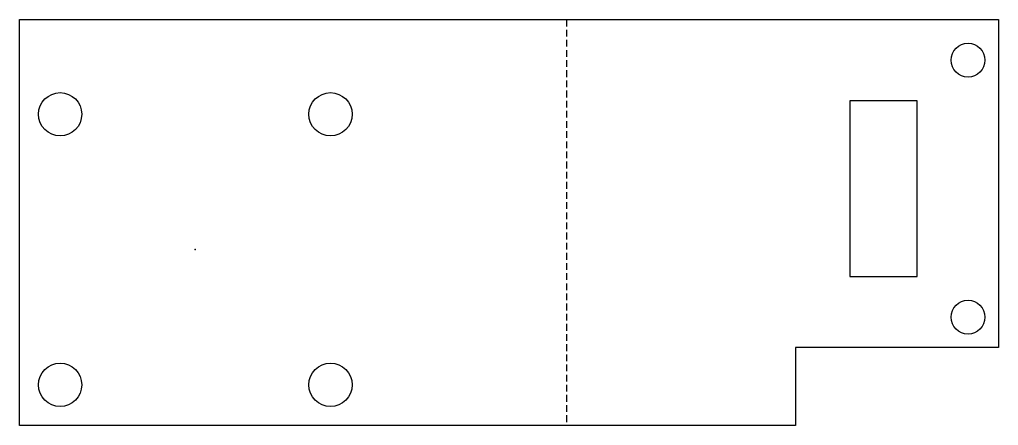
# Model space of a CAD drawing. Header units: millimetres. Extents: x -15 to 57.4, y 0 to 30.
import ezdxf

# ---------------------------------------------------------------- set-up
doc = ezdxf.new("R2010")
doc.units = ezdxf.units.MM
doc.linetypes.add('DASHED', pattern=[0.75, 0.5, -0.25])
doc.layers.get('0').update_dxf_attribs({"linetype": 'CONTINUOUS'})
doc.layers.add('1', color=7, linetype='DASHED')

msp = doc.modelspace()

# ---------------------------------------------------------------- linework, layer by layer
for points in [[(57.41, 30), (57.41, 5.75), (42.41, 5.75), (42.41, 0), (-15, 0), (-15, 30)], [(51.41, 24), (46.41, 24), (46.41, 11), (51.41, 11)]]:
    msp.add_lwpolyline(points, close=True)
for centre, radius in [((55.16, 27), 1.25), ((-12, 23), 1.6), ((8, 23), 1.6), ((55.16, 8), 1.25), ((-12, 3), 1.6), ((8, 3), 1.6)]:
    msp.add_circle(centre, radius)
msp.add_point((-2, 13))
at = {"layer": '1'}
msp.add_line((25.455, 30), (25.455, 0), dxfattribs=at)

doc.saveas('drawing.dxf')
